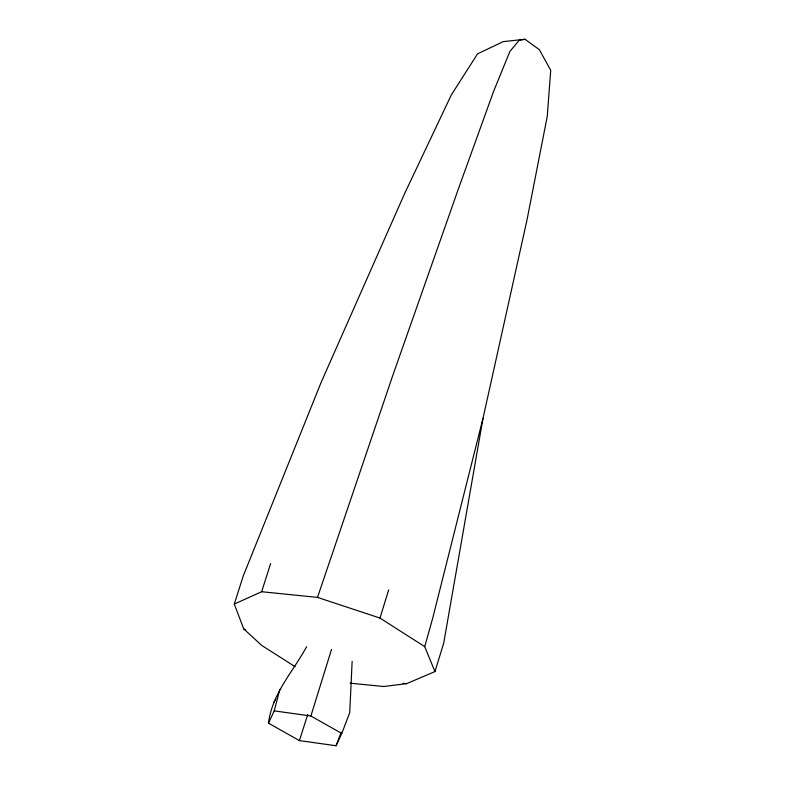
<?xml version="1.0" encoding="UTF-8"?>
<svg xmlns="http://www.w3.org/2000/svg" width="785" height="785" viewBox="0 0 785 785"><rect width="100%" height="100%" fill="white"/><g stroke="black" fill="none" stroke-linecap="round" stroke-linejoin="round"><path stroke-width="1.18" d="M352.141 661.372L349.727 712.652L341.789 733.455L336.058 745.75L299.409 740.608L268.49 723.162C272.081 693.714 292.962 671.744 306.621 646.712M295.131 666.701L261.621 645.358L243.713 628.854L234.283 604.067L243.281 575.876L321.163 382.305L404.677 193.444L451.326 94.936L477.535 53.88L503.185 41.634L525.047 39.25L539.364 49.7L550.717 70.297L547.263 116.327L526.853 220.663L482.991 418.395L443.692 643.229L434.949 671.597L406.581 683.657L383.708 686.512L350.169 683.185M482.991 418.395L432.731 618.119L424.734 646.654L434.949 671.597M268.49 723.162L274.22 710.867L279.872 689.299M331.525 649.421L310.88 716.008L341.789 733.455M424.734 646.654L379.989 618.07L388.683 589.839M299.409 740.608L307.789 714.389M234.283 604.067L261.65 591.723L270.648 563.522M261.65 591.723L317.493 597.395L392.372 376.643L458.322 189.097L493.529 91.57L509.877 51.486L519.101 40.369L525.047 39.25M336.058 745.75L341.22 732.16M273.945 702.006L275.829 699.042M402.94 683.293L406.581 683.657M274.22 710.867L310.88 716.008M317.493 597.395L379.989 618.07M243.713 628.854L245.764 630.149"/></g></svg>
